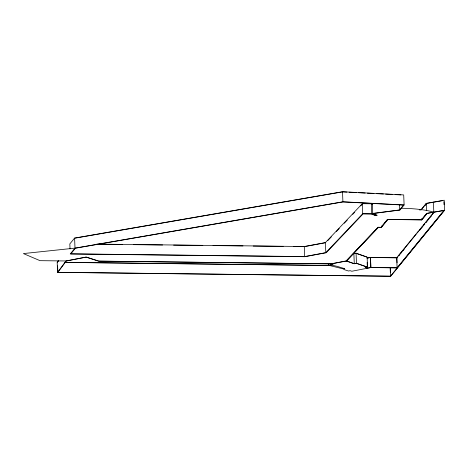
<?xml version="1.0" encoding="UTF-8"?>
<svg xmlns="http://www.w3.org/2000/svg" width="468" height="468" viewBox="0 0 468 468"><rect width="100%" height="100%" fill="white"/><g stroke="black" fill="none" stroke-linecap="round" stroke-linejoin="round"><path stroke-width="0.7" d="M58.441 260.606L57.178 262.32L57.582 272.37L390.698 276.255L444.6 210.272L444.196 200.222L426.249 203.358L421.03 209.74L419.585 209.722M57.476 262.255L58.313 261.126M57.582 272.37L66.011 260.974L86.182 257.049L98.83 261.103L331.192 263.817L346.086 260.98L378.009 227.237L381.204 227.337L387.639 219.457L421.838 219.919L427.108 213.472M421.639 219.855L426.88 213.437L444.231 210.407L390.493 276.19L57.88 272.306L66.245 261.004L86.112 257.137L98.672 261.167L331.239 263.882L346.314 261.009L354.2 263.765L356.394 263.349L367.169 267.111L365.151 267.491L367.292 268.24L370.89 267.561L397.291 267.866M404.106 204.966L342.909 201.796L75.003 248.128L70.235 253.966L304.779 256.704L326.266 252.714L363.098 213.87L371.416 213.97L375.471 215.608L377.255 215.344L373.446 213.478L399.97 210.027L404.106 204.966L403.703 194.916L342.506 191.745L74.599 238.077L69.831 243.916L70.03 248.941M328.606 263.864L328.665 265.297L330.712 264.941L336.989 266.321L344.489 268.609L343.775 269.486L348.496 271.013L350.134 270.691L351.831 271.241L367.292 268.24L367.234 266.807M380.999 227.272L387.44 219.393L421.434 219.79L426.652 213.408L444.6 210.272M354.282 263.671L353.878 253.621L356.072 253.206L367.123 257.067L367.526 267.117L356.476 263.256L354.282 263.671L346.589 260.986L378.396 227.366L381.402 227.401L387.843 219.521M372.341 203.387L372.744 213.437L399.52 209.956L403.51 205.072L342.956 201.93L75.459 248.192L70.843 253.843L304.686 256.575L325.81 252.65L362.712 213.736L362.308 203.685L371.352 203.796L372.668 204.323M421.674 209.272L426.477 203.387M424.95 205.569L426.705 203.422M367.526 267.117L365.508 267.497L367.374 268.152L370.837 267.497L397.092 267.801L396.688 257.751L433.83 212.285M398.268 256.125L416.216 234.158M417.14 233.029L418.521 231.338M419.439 230.215L420.358 229.086M421.282 227.963L422.662 226.272M423.581 225.143L424.499 224.02M425.88 222.329L433.707 212.753M396.741 258.313L397.665 257.184M399.046 255.493L399.964 254.364M400.889 253.235L401.813 252.106M403.194 250.415L404.112 249.286M419.316 230.677L424.845 223.909M425.769 222.78L427.149 221.089M428.074 219.96L428.992 218.831M430.373 217.14L431.297 216.011M397.092 267.801L443.863 210.547M346.314 261.009L378.202 227.302M96.747 244.103L304.282 246.525L325.406 242.599L362.308 203.685M327.852 240.564L331.338 236.89M336.316 231.642L339.3 228.489M344.278 223.242L347.262 220.095M352.737 214.321L354.732 212.22M360.705 205.92L362.694 203.82M344.489 268.609L343.196 268.889L328.665 265.297M353.796 253.714L355.99 253.299L366.766 257.061M366.97 258.102L370.434 257.447L396.688 257.751M367.485 258.079L370.486 257.511L396.887 257.815L397.092 262.84M325.143 242.798L304.375 246.654L293.413 246.525M427.407 203.299L442.763 200.614M75.055 238.142L164.221 222.721M165.66 222.475L342.553 191.88L346.928 192.108M419.264 209.845L421.434 209.869M362.712 213.736L371.756 213.847L375.693 215.438L376.57 215.309L372.744 213.437M99.058 244.255L122.441 244.53M133.398 244.659L162.624 244.998M173.587 245.127L202.814 245.466M213.039 245.589L242.997 245.94M253.229 246.057L283.187 246.408M66.011 260.974L40.032 260.67L23.4 253.58L75.003 248.128L74.599 238.077M64.789 262.343L330.145 265.438M64.479 262.402L330.39 265.508M349.116 192.219L356.411 192.6M358.605 192.711L365.169 193.05M367.357 193.167L373.926 193.506M376.839 193.658L383.409 193.998M385.597 194.109L392.161 194.454M395.08 194.606L400.918 194.904M331.239 263.882L333.122 264.391L330.712 264.941L330.654 263.507M443.886 201.796L444.003 204.668M433.415 202.106L433.818 212.156A54.183 13.11 -2.3 0 0 401.415 208.26M426.249 203.358L426.535 210.536M421.785 218.486L421.838 219.919M399.321 204.931L399.52 209.956M390.347 267.643L390.552 272.668M390.148 267.579L390.493 276.19M381.35 225.968L381.402 227.401M371.352 203.796L371.756 213.847M370.89 267.561L370.486 257.511L370.837 267.497M367.146 262.408L367.374 268.152M356.072 253.206L356.476 263.256M342.506 191.745L342.909 201.796M325.406 242.599L325.81 252.65M304.282 246.525L304.686 256.575M57.622 265.847L57.88 272.306"/></g></svg>
